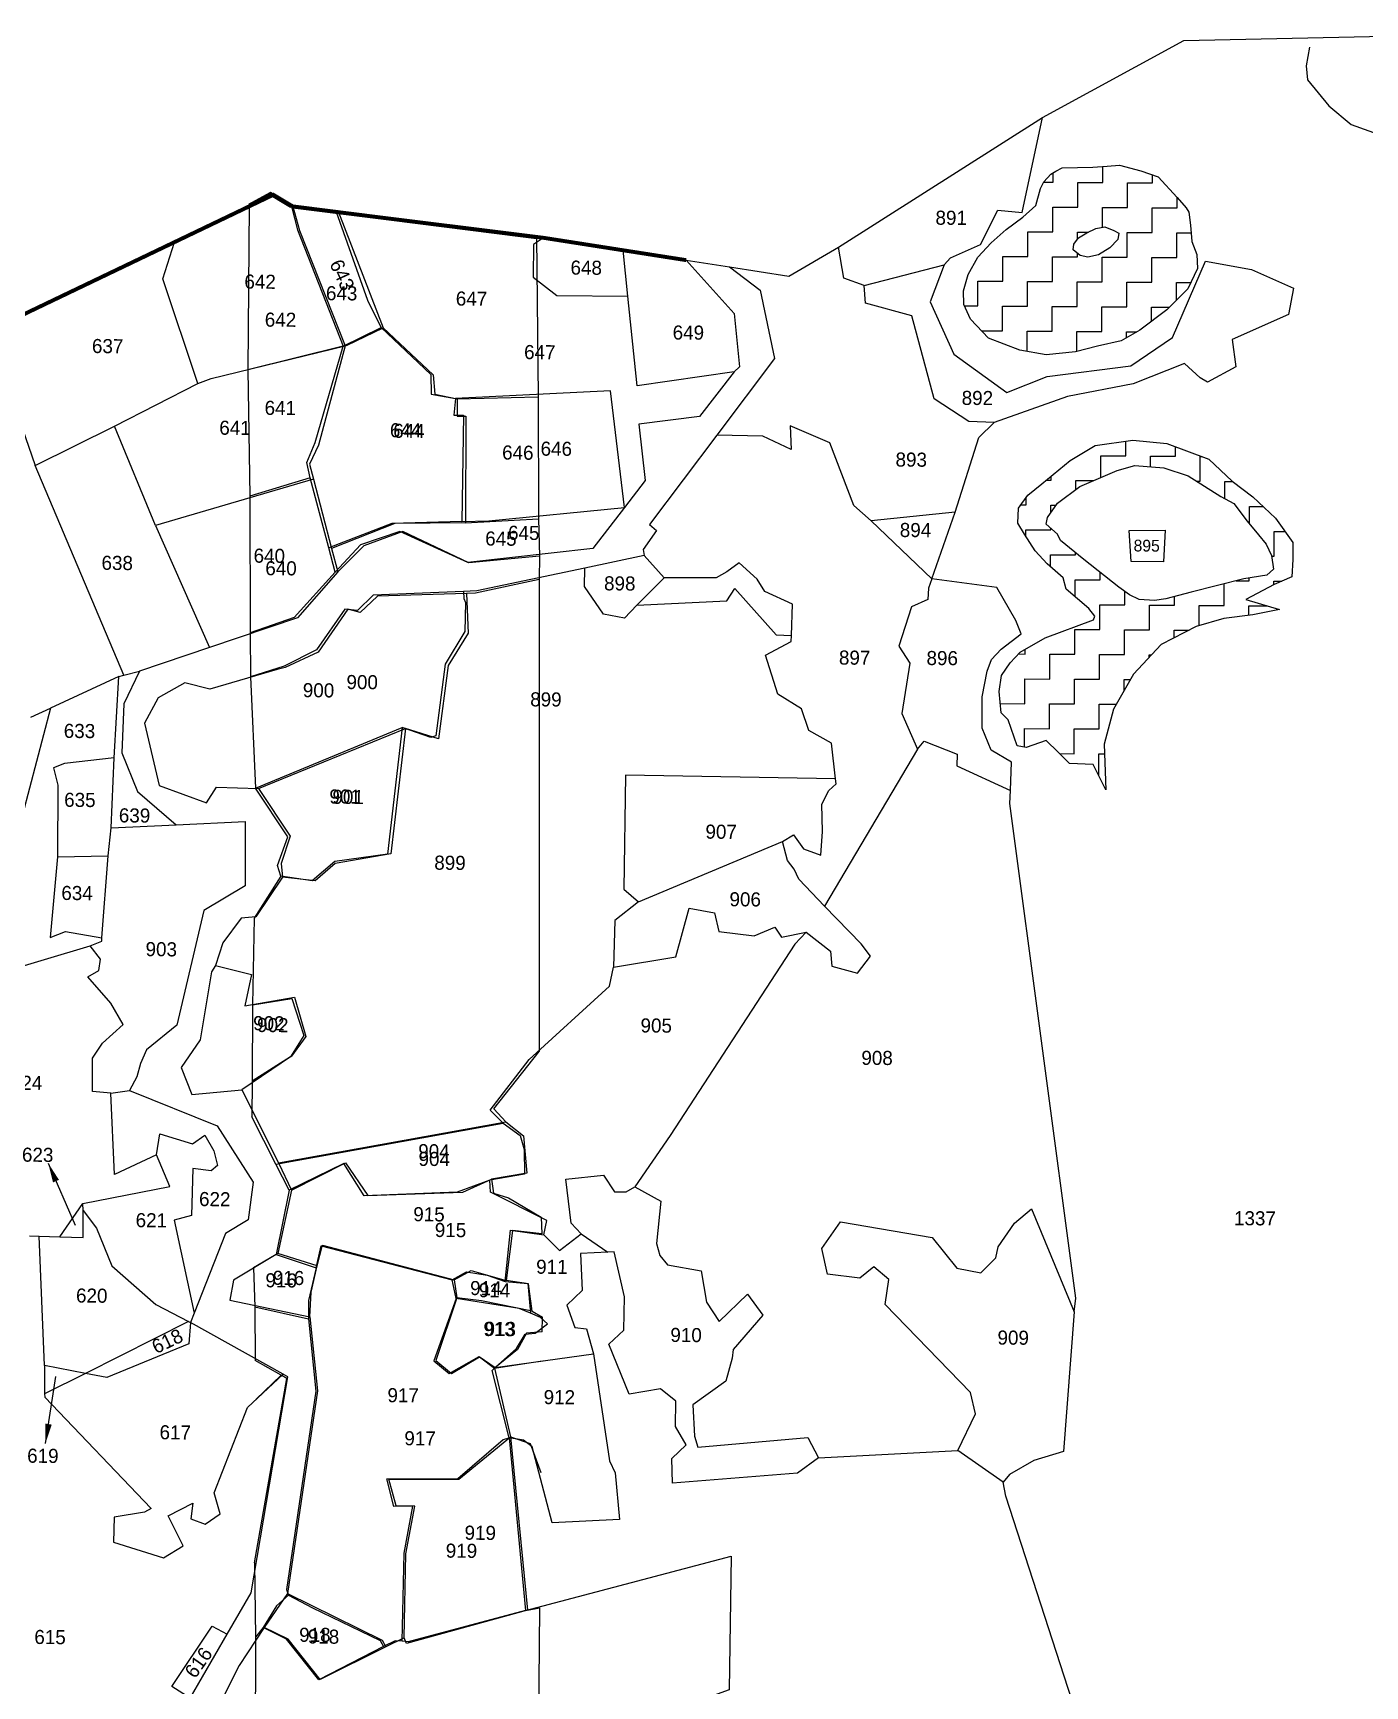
# Model space of a CAD drawing. Header units: metres. Extents: x 261324 to 273196, y 2168580 to 2176145.
# Drawn here: x 268958 to 269832, y 2174950 to 2176034 of the extents above; entities that cross this region are included whole.
import ezdxf

# ---------------------------------------------------------------- set-up
doc = ezdxf.new("R2010")
doc.units = ezdxf.units.M
for name, color, linetype in [('LINE_WATER', 4, 'Continuous'), ('OFF', 1, 'Continuous'), ('POLY_HATCH', 12, 'Continuous'), ('POLY_PARCEL', 6, 'Continuous'), ('POLY_WATER', 4, 'Continuous'), ('SYM_ARROW', 1, 'Continuous'), ('TEXT_PARCEL', 7, 'Continuous'), ('V_BOUND_LINE', 7, 'Continuous')]:
    doc.layers.add(name, color=color, linetype=linetype)
doc.styles.get("Standard").update_dxf_attribs({"font": 'simplex.shx'})
doc.styles.add('TEXT_MAP', font='KRDEV050.TTF', dxfattribs={"height": 1.8})
doc.dimstyles.get("Standard").update_dxf_attribs({"dimtxt": 0.18, "dimasz": 0.18, "dimexe": 0.18, "dimexo": 0.0625, "dimgap": 0.09, "dimtad": 0, "dimtih": 1, "dimtoh": 1, "dimdec": 4, "dimzin": 0, "dimdsep": 46, "dimtxsty": 'Standard', "dimcen": 0.09, "dimadec": 0, "dimazin": 0, "dimtfac": 1, "dimtdec": 4, "dimtofl": 0, "dimtmove": 0, "dimatfit": 3, "dimfxl": 1, "dimtolj": 1, "dimtzin": 0, "dimarcsym": 0})

# ---------------------------------------------------------------- blocks, each defined once
blk = doc.blocks.new('62')
at = {"layer": 'POLY_HATCH'}
h = blk.add_hatch(dxfattribs=at)
h.set_pattern_fill('ZIGZAG', color=256, scale=0.9999999999999999, angle=-0.7957495410019815, style=0)
h.set_pattern_definition([(359.204250458998, (275152.2432474227, 2172428.948187294), (3.218788203200321, 3.130599383974009), [3.174999999999998, -3.174999999999998]), (89.20425045899802, (275155.4179412163, 2172428.904092884), (-3.130599383974009, 3.218788203200321), [3.174999999999998, -3.174999999999998])])
h.paths.add_polyline_path([(275302.5163312746, 2173361.925631687), (275302.3146618432, 2173361.441375019), (275296.1425763496, 2173359.189229521), (275292.9008851883, 2173357.383438057), (275291.6150434917, 2173356.037538853), (275290.5200494354, 2173354.396752805), (275290.1992796664, 2173352.355570036), (275290.4537662313, 2173349.624517985), (275291.3186797902, 2173348.73580149), (275292.4421380985, 2173345.408212676), (275293.6088833681, 2173345.197183287), (275296.1548690745, 2173346.038524633), (275297.6938446078, 2173344.555978543), (275299.1353711732, 2173343.074785955), (275302.155098206, 2173342.935434337), (275303.7671816591, 2173339.698468435), (275303.5559820897, 2173345.546082349), (275304.7876578692, 2173350.009896972), (275307.3836902332, 2173354.454764017), (275310.9447984354, 2173358.204345006), (275315.4601607524, 2173360.4795013), (275318.9833928379, 2173361.502090964), (275322.6934144471, 2173361.937618926), (275326.1137827417, 2173362.571991609), (275321.843380762, 2173363.897651352), (275325.4762441898, 2173365.795421723), (275327.731219909, 2173366.738214601), (275327.8597853651, 2173368.976891025), (275327.8895451468, 2173371.119525326), (275325.6913836366, 2173374.267221872), (275322.8056329384, 2173377.034820452), (275320.2014231645, 2173379.019217231), (275317.2195722822, 2173381.885562611), (275311.886641552, 2173383.907861968), (275307.5066122084, 2173384.358343387), (275302.7218873633, 2173383.74292072), (275299.4788434738, 2173381.839736012), (275295.8311001721, 2173378.87064971), (275294.0566332967, 2173377.434125156), (275292.864186362, 2173375.794695101), (275292.7396790565, 2173373.848195971), (275293.5978290425, 2173372.472518132), (275294.932429722, 2173370.310931324), (275296.4686998328, 2173368.633601184), (275298.4908896662, 2173366.852109906), (275298.8604144735, 2173365.385806717), (275301.7502272667, 2173362.910385377)])
h.paths.add_polyline_path([(275306.9396476134, 2173364.591712131), (275305.5888182425, 2173365.584587271), (275301.1546190375, 2173369.152984165), (275298.1673572765, 2173371.629759007), (275297.7883594955, 2173372.414314419), (275296.3441314184, 2173373.700720465), (275296.5512156729, 2173374.574547615), (275297.8438209763, 2173376.4074106), (275300.6997546944, 2173378.51079364), (275305.5034215423, 2173380.489711916), (275307.7543351665, 2173381.140327555), (275311.4535389629, 2173380.796714387), (275314.5585483332, 2173379.779472402), (275318.7125553977, 2173377.091670608), (275320.3571040889, 2173376.192125494), (275322.0801676678, 2173373.927733597), (275323.5176321382, 2173372.15436377), (275324.4759404591, 2173370.972116424), (275325.1378318924, 2173369.501752455), (275325.4058456369, 2173367.74462553), (275324.5179358352, 2173366.977666631), (275321.587541503, 2173366.531312597), (275314.838850892, 2173364.871643081), (275311.6106869103, 2173364.039776742), (275310.1461680805, 2173363.86529632), (275308.1984388951, 2173363.989761029)], flags=16)
h.paths.add_polyline_path([(275306.1128053229, 2173397.087462021), (275308.5029864091, 2173398.418917237), (275311.9884536337, 2173400.992078088), (275314.6850054528, 2173403.683933714), (275315.9424574331, 2173406.252128625), (275315.8955352637, 2173408.048377764), (275315.2717778545, 2173409.7089899), (275315.0851351492, 2173411.794474961), (275314.8925080672, 2173413.44909898), (275314.5412099686, 2173414.028568869), (275313.409474303, 2173415.337117979), (275311.0032902813, 2173418.028024037), (275308.7857437009, 2173418.777061319), (275306.0652098002, 2173419.533087203), (275304.4823919634, 2173419.411422636), (275302.6840109691, 2173419.292754537), (275298.7304612193, 2173419.239929485), (275297.9340732151, 2173418.820046629), (275297.2823848496, 2173418.469979643), (275296.4061567278, 2173417.476615124), (275295.9630537367, 2173416.620883649), (275295.3582875067, 2173414.474565086), (275293.6846661407, 2173412.989510898), (275291.507060002, 2173411.439631074), (275289.6148792779, 2173409.742138014), (275287.8644138934, 2173407.899030191), (275286.6119528493, 2173405.689886907), (275286.008184038, 2173403.615380142), (275286.0561035922, 2173401.890940364), (275286.8924359489, 2173400.011903622), (275289.1578981392, 2173397.538426615), (275293.1608635204, 2173395.974525932), (275296.5300936321, 2173395.353138951), (275300.2725605333, 2173395.732100269), (275303.0848993601, 2173396.411278188)])
h.paths.add_polyline_path([(275301.9495913832, 2173407.811131157), (275300.946604919, 2173408.040534061), (275300.0943142698, 2173408.770611274), (275300.1761452463, 2173409.487714151), (275300.7619609617, 2173410.269640226), (275301.8487692275, 2173410.900958979), (275303.0064371353, 2173411.459470322), (275304.1591141407, 2173411.658932477), (275305.3028185257, 2173411.212103014), (275305.9445329753, 2173410.844071513), (275305.7898475872, 2173410.056157321), (275304.7689119715, 2173408.992979479), (275303.3188368538, 2173408.079408533)], flags=16)
at = {"layer": 'LINE_WATER'}
blk.add_lwpolyline([(275330.4782417361, 2173434.430192349), (275330.0141934608, 2173432.066449664), (275330.2048257392, 2173430.268204485), (275332.8894534479, 2173426.927017223), (275335.7307613482, 2173424.517365313), (275339.6638645062, 2173423.098083836)], dxfattribs=at)
at = {"layer": 'OFF'}
for points in [[(275194.7738748986, 2173415.192021031), (275194.4259643928, 2173394.190140139)], [(275250.5954909299, 2173407.802321125), (275256.1037079916, 2173406.898856071)], [(275194.4259643928, 2173394.190140139), (275194.5614669084, 2173378.020778446)], [(275194.5614669084, 2173378.020778446), (275194.496190535, 2173360.562084705)], [(275194.496190535, 2173360.562084705), (275194.4979027806, 2173354.930797706)], [(275194.4979027806, 2173354.930797706), (275195.0517980757, 2173340.718071173)], [(275194.7406196385, 2173324.068236111), (275194.463612086, 2173312.995218651)], [(275194.463612086, 2173312.995218651), (275194.3284526328, 2173303.264055884)], [(275194.3284526328, 2173303.264055884), (275194.2482180104, 2173298.668998883)], [(275194.3167010032, 2173279.397435175), (275194.4779912462, 2173274.413492352)], [(275194.4779912462, 2173274.413492352), (275194.4401781361, 2173267.516641666)], [(275266.4042915259, 2173254.544780158), (275284.2033548435, 2173255.360368994)], [(275194.195779909, 2173241.647594001), (275194.2366716308, 2173232.144356046)], [(275194.2366716308, 2173232.144356046), (275193.956977314, 2173204.150205875)]]:
    blk.add_lwpolyline(points, dxfattribs=at)
at = {"layer": 'POLY_HATCH'}
for points in [[(275302.6840109691, 2173419.292754537), (275304.4823919634, 2173419.411422636), (275306.0652098002, 2173419.533087203), (275308.7857437009, 2173418.777061319), (275311.0032902813, 2173418.028024037), (275313.409474303, 2173415.337117979), (275314.5412099686, 2173414.028568869), (275314.8925080672, 2173413.44909898), (275315.0851351492, 2173411.794474961), (275315.2717778545, 2173409.7089899), (275315.8955352637, 2173408.048377764), (275315.9424574331, 2173406.252128625), (275314.6850054528, 2173403.683933714), (275311.9884536337, 2173400.992078088), (275308.5029864091, 2173398.418917237), (275306.1128053229, 2173397.087462021), (275303.0848993601, 2173396.411278188), (275300.2725605333, 2173395.732100269), (275296.5300936321, 2173395.353138951), (275293.1608635204, 2173395.974525932), (275289.1578981392, 2173397.538426615), (275286.8924359489, 2173400.011903622), (275286.0561035922, 2173401.890940364), (275286.008184038, 2173403.615380142), (275286.6119528493, 2173405.689886907), (275287.8644138934, 2173407.899030191), (275289.6148792779, 2173409.742138014), (275291.507060002, 2173411.439631074), (275293.6846661406, 2173412.989510898), (275295.3582875067, 2173414.474565086), (275295.9630537367, 2173416.620883649), (275296.4061567278, 2173417.476615124), (275297.2823848496, 2173418.469979643), (275297.9340732151, 2173418.820046629), (275298.7304612193, 2173419.239929485)], [(275303.0064371353, 2173411.459470322), (275304.1591141407, 2173411.658932477), (275305.3028185257, 2173411.212103014), (275305.9445329753, 2173410.844071513), (275305.7898475872, 2173410.056157321), (275304.7689119715, 2173408.992979479), (275303.3188368538, 2173408.079408533), (275301.9495913832, 2173407.811131157), (275300.946604919, 2173408.040534061), (275300.0943142698, 2173408.770611274), (275300.1761452463, 2173409.487714151), (275300.7619609617, 2173410.269640226), (275301.8487692275, 2173410.900958979)]]:
    blk.add_lwpolyline(points, close=True, dxfattribs=at)
for points in [[(275295.8311001721, 2173378.87064971), (275299.4788434738, 2173381.839736012), (275302.7218873633, 2173383.74292072), (275307.5066122084, 2173384.358343387), (275311.886641552, 2173383.907861968), (275317.2195722822, 2173381.885562611), (275320.2014231645, 2173379.019217231), (275322.8056329384, 2173377.034820452), (275325.6913836366, 2173374.267221872), (275327.8895451468, 2173371.119525326), (275327.8597853651, 2173368.976891025), (275327.731219909, 2173366.738214601), (275325.4762441898, 2173365.795421723), (275321.843380762, 2173363.897651352), (275326.1137827417, 2173362.571991609), (275322.6934144471, 2173361.937618926), (275318.9833928379, 2173361.502090964), (275315.4601607524, 2173360.4795013), (275310.9447984354, 2173358.204345006), (275307.3836902332, 2173354.454764017), (275304.7876578692, 2173350.009896972), (275303.5559820897, 2173345.546082349), (275303.7671816591, 2173339.698468435), (275302.155098206, 2173342.935434337), (275299.1353711732, 2173343.074785955), (275297.6938446078, 2173344.555978543), (275296.1548690745, 2173346.038524633), (275293.6088833681, 2173345.197183287), (275292.4421380985, 2173345.408212676), (275291.3186797902, 2173348.73580149), (275290.4537662313, 2173349.624517985), (275290.1992796664, 2173352.355570036), (275290.5200494354, 2173354.396752805), (275291.6150434917, 2173356.037538853), (275292.9008851883, 2173357.383438057), (275296.1425763496, 2173359.189229521), (275302.3146618432, 2173361.441375019), (275302.5163312746, 2173361.925631687), (275301.7502272667, 2173362.910385377), (275298.8604144735, 2173365.385806717), (275298.4908896662, 2173366.852109906), (275296.4686998328, 2173368.633601184), (275294.932429722, 2173370.310931324), (275293.5978290425, 2173372.472518132), (275292.7396790565, 2173373.848195971), (275292.864186362, 2173375.794695101), (275294.0566332967, 2173377.434125156), (275295.8311001721, 2173378.87064971)], [(275297.7883594955, 2173372.414314419), (275296.3441314184, 2173373.700720465), (275296.5512156729, 2173374.574547615), (275297.8438209763, 2173376.4074106), (275300.6997546944, 2173378.51079364), (275305.5034215423, 2173380.489711916), (275307.7543351665, 2173381.140327555), (275311.4535389629, 2173380.796714387), (275314.5585483332, 2173379.779472402), (275318.7125553977, 2173377.091670608), (275320.3571040889, 2173376.192125494), (275322.0801676678, 2173373.927733597), (275323.5176321382, 2173372.15436377), (275324.4759404591, 2173370.972116424), (275325.1378318924, 2173369.501752455), (275325.4058456369, 2173367.74462553), (275324.5179358352, 2173366.977666631), (275321.587541503, 2173366.531312597), (275314.838850892, 2173364.871643081), (275311.6106869103, 2173364.039776742), (275310.1461680805, 2173363.86529632), (275308.1984388951, 2173363.989761029), (275306.9396476134, 2173364.591712131), (275305.5888182425, 2173365.584587271), (275301.1546190375, 2173369.152984165), (275298.1673572765, 2173371.629759007), (275297.7883594955, 2173372.414314419)]]:
    blk.add_lwpolyline(points, dxfattribs=at)
at = {"layer": 'POLY_PARCEL'}
for points in [[(275296.2556963734, 2173425.70526852), (275314.4295665638, 2173435.400453225), (275357.9914522424, 2173436.052325711), (275367.2269447272, 2173428.310719383), (275367.2085375817, 2173421.810913209), (275374.5028917052, 2173419.195764986), (275378.9210251766, 2173416.476916711), (275391.0656036959, 2173416.380059714), (275422.3251965249, 2173421.296765178)], [(275270.0834691045, 2173409.333818605), (275296.2556963734, 2173425.70526852)], [(275283.5475528564, 2173406.952603116), (275284.3873964861, 2173407.857253378), (275288.2469826394, 2173409.520980611), (275290.4655895313, 2173413.883349793), (275293.5782440128, 2173413.56055107), (275296.2556963734, 2173425.70526852)], [(275200.1620400984, 2173415.045357307), (275200.9199238245, 2173412.048229668), (275206.6556855019, 2173397.135444135)], [(275211.5235903436, 2173399.464113528), (275209.8650625799, 2173402.93792992), (275205.9355236957, 2173414.282847026)], [(275232.3722969132, 2173410.79131353), (275231.0690274023, 2173409.936706726), (275231.0113483939, 2173405.783953765), (275234.0152516675, 2173403.385888482), (275243.095001417, 2173403.274075645)], [(275243.095001417, 2173403.274075645), (275242.5311926311, 2173409.125038007)], [(275256.1037079916, 2173406.898856071), (275263.7078216834, 2173405.651619277), (275270.0834691045, 2173409.333818605)], [(275273.3376449342, 2173404.376517854), (275270.7133304291, 2173405.331542552), (275270.0834691045, 2173409.333818605)], [(275273.3376449342, 2173404.376517854), (275283.5475528564, 2173406.952603116)], [(275283.5475528564, 2173406.952603116), (275281.7640175686, 2173402.264686727), (275284.7077460699, 2173395.534179361), (275291.4724933881, 2173390.56778199), (275296.6162049813, 2173392.613054609), (275307.3439947332, 2173393.881853054), (275312.70911325, 2173397.481633867), (275317.0000993519, 2173407.186884238), (275322.8591523296, 2173406.067116104), (275328.2204410001, 2173403.636308287), (275327.5345644134, 2173400.291040228), (275320.3375852481, 2173397.15601971), (275320.7682462159, 2173393.635492723), (275317.1450675111, 2173391.728851858), (275316.1933408792, 2173392.261264366), (275314.1811181171, 2173394.126362208), (275307.6317517033, 2173391.58141956), (275299.2175033408, 2173390.000921546), (275289.7978309013, 2173386.774854174)], [(275289.7978309013, 2173386.774854174), (275286.5628151067, 2173386.919631069), (275282.1676767478, 2173389.856213344), (275279.3976106329, 2173400.458299177), (275273.4664103957, 2173402.138198951), (275273.3376449342, 2173404.376517854)], [(275256.6166125386, 2173393.466874484), (275244.2043069298, 2173391.762185509), (275243.095001417, 2173403.274075645)], [(275206.6556855019, 2173397.135444135), (275211.5235903436, 2173399.464113528)], [(275211.5235903436, 2173399.464113528), (275217.8338508844, 2173393.425700592), (275217.878822437, 2173390.90898197), (275220.9481953765, 2173390.347154309)], [(275206.6556855019, 2173397.135444135), (275194.4259643928, 2173394.190140139)], [(275202.306177304, 2173380.309490901), (275201.8938405791, 2173382.272179985), (275202.9682170013, 2173384.845808563), (275206.6556855019, 2173397.135444135)], [(275220.9481953765, 2173390.347154309), (275220.7584232441, 2173388.19313638), (275221.9570909101, 2173388.176487674), (275221.6489366, 2173374.621806999)], [(275242.4798255188, 2173376.252035549), (275240.7844344571, 2173391.170328032), (275220.9481953765, 2173390.347154309)], [(275273.9991020415, 2173374.313961305), (275271.7882112133, 2173376.261695213), (275268.7831463601, 2173384.330978196), (275263.7384581084, 2173386.537728945), (275263.8161736393, 2173383.501359441), (275260.2434641091, 2173385.228380464), (275254.3288997561, 2173385.381779019)], [(275284.7635219889, 2173375.342623329), (275287.85278614, 2173384.844905132), (275289.7978309013, 2173386.774854174)], [(275202.306177304, 2173380.309490901), (275194.5614669084, 2173378.020778446)], [(275204.6289606168, 2173371.357302582), (275202.306177304, 2173380.309490901)], [(275221.6489366, 2173374.621806999), (275212.694444163, 2173374.426674664), (275204.6289606168, 2173371.357302582)], [(275221.6489366, 2173374.621806999), (275225.1248626484, 2173374.642670642), (275242.4798255188, 2173376.252035549)], [(275284.7635219889, 2173375.342623329), (275273.9991020415, 2173374.313961305)], [(275281.7154752716, 2173366.841991239), (275284.7635219889, 2173375.342623329)], [(275273.9991020415, 2173374.313961305), (275281.7154752716, 2173366.841991239)], [(275205.4403801751, 2173368.230028225), (275204.6289606168, 2173371.357302582)], [(275243.9694237381, 2173363.724467069), (275242.3498166383, 2173362.10491455), (275239.6794475729, 2173362.621259524), (275237.2909597603, 2173366.168981876), (275237.3620391396, 2173368.538850657)], [(275247.4600591679, 2173367.214984865), (275244.9422774629, 2173370.08555598)], [(275263.6868204214, 2173359.71748255), (275263.8765711179, 2173363.732020525), (275260.3427062466, 2173365.378625324), (275259.3654455041, 2173366.949782224), (275257.0771387022, 2173369.078312737), (275255.5022321651, 2173367.902046458), (275254.1332035618, 2173367.162237625), (275247.4600591679, 2173367.214984865)], [(275247.4600591679, 2173367.214984865), (275243.9694237381, 2173363.724467069)], [(275281.7154752716, 2173366.841991239), (275281.2593246968, 2173365.650186175), (275281.1594511322, 2173364.213805007), (275279.0684481222, 2173363.28433462), (275277.400341602, 2173358.275313091), (275278.8082410436, 2173356.059166206), (275277.7200590998, 2173349.64425747), (275279.6948498917, 2173345.08386175)], [(275291.5391877847, 2173339.685947111), (275291.6990228404, 2173343.299641985), (275289.1229852477, 2173344.853066497), (275288.0036484955, 2173347.704214131), (275288.0194325049, 2173351.717765986), (275288.7041999046, 2173354.983175193), (275289.2441404775, 2173356.453382468), (275290.5016225522, 2173357.793808519), (275293.0862342866, 2173359.734842352), (275292.3903263659, 2173361.421906492), (275290.0112668287, 2173365.648442497), (275281.7154752716, 2173366.841991239)], [(275221.8051399724, 2173365.654834274), (275221.8412784599, 2173364.748118637), (275222.0338458793, 2173364.226250351), (275221.9425909601, 2173360.533251084), (275219.4071063273, 2173356.374972429), (275218.1211144294, 2173347.227057449), (275217.478497116, 2173346.996355329), (275213.8203298119, 2173348.325182259)], [(275243.9694237381, 2173363.724467069), (275255.4469157923, 2173364.199470799), (275256.507944298, 2173365.78225555), (275261.7402346886, 2173359.818723652), (275263.6868204214, 2173359.71748255)], [(275269.2045656509, 2173341.34973933), (275268.704685715, 2173345.932475973), (275265.849787086, 2173347.549679985), (275264.9291223444, 2173350.318191499), (275261.9185638136, 2173352.237093917), (275260.3491548986, 2173357.211208149), (275263.6501950034, 2173358.942601959), (275263.6868204214, 2173359.71748255)], [(275195.0517980757, 2173340.718071173), (275213.8203298119, 2173348.325182259)], [(275213.8203298119, 2173348.325182259), (275211.8373874773, 2173332.157851809), (275205.1112559779, 2173331.272792355), (275202.1995141836, 2173328.797138099), (275198.1717632657, 2173329.412212911)], [(275279.6948498917, 2173345.08386175), (275267.6560261162, 2173325.099389169)], [(275279.6948498917, 2173345.08386175), (275280.547782022, 2173346.070466475), (275284.7608944362, 2173344.414429812), (275284.6998615859, 2173342.897632475), (275291.5391877847, 2173339.685947111)], [(275198.1717632657, 2173329.412212911), (275197.7916159762, 2173330.815325343), (275199.1206644867, 2173334.431226166), (275195.0517980757, 2173340.718071173)], [(275269.2045656509, 2173341.34973933), (275242.3307327817, 2173342.007495938), (275242.0131587713, 2173327.441144547), (275243.8921386143, 2173325.802471046)], [(275262.3762684769, 2173333.399955443), (275263.7863601468, 2173334.219068196), (275265.0405368617, 2173332.444375811), (275267.2669606243, 2173331.614692598), (275267.4689301396, 2173334.64717746), (275267.4372691351, 2173338.122224252), (275268.3406966196, 2173339.86695137), (275269.2718766224, 2173340.73265424), (275269.2045656509, 2173341.34973933)], [(275299.1948881841, 2173273.004441835), (275299.4190681597, 2173274.758603254), (275291.4659914348, 2173338.031058116), (275291.5391877847, 2173339.685947111)], [(275243.8921386143, 2173325.802471046), (275262.3762684769, 2173333.399955443)], [(275267.6560261162, 2173325.099389169), (275264.4273621111, 2173328.57890432), (275263.8457737035, 2173329.864999592), (275262.9817271978, 2173330.955326281), (275262.3762684769, 2173333.399955443)], [(275198.1717632657, 2173329.412212911), (275194.7406196385, 2173324.068236111)], [(275243.8921386143, 2173325.802471046), (275240.8524520348, 2173323.462887621), (275240.6540422562, 2173317.476080675)], [(275240.6540422562, 2173317.476080675), (275248.6244253906, 2173318.747585389), (275250.3816991944, 2173324.943108349), (275253.6002702563, 2173324.322485489), (275254.1436537497, 2173321.953666593), (275258.6306066807, 2173321.373019864), (275261.2961971028, 2173322.43024393), (275262.142858936, 2173321.151460063), (275265.3214073363, 2173321.798414945)], [(275265.3214073363, 2173321.798414945), (275268.3991513624, 2173319.336807201), (275268.5452115014, 2173317.405447962), (275271.8174011173, 2173316.496119644), (275273.5186917309, 2173318.660984566), (275272.3303244705, 2173320.232472791), (275267.6560261162, 2173325.099389169)], [(275265.3214073363, 2173321.798414945), (275263.8589797654, 2173320.234950394), (275247.7311468737, 2173295.924785451), (275243.1450237122, 2173289.365408813)], [(275226.390672237, 2173297.646642301), (275224.7429616079, 2173299.339694308), (275229.7880242715, 2173305.748713776), (275240.1174432439, 2173315.050324249), (275240.6540422562, 2173317.476080675)], [(275194.463612086, 2173312.995218651), (275199.4883116083, 2173313.789308634), (275200.9784002039, 2173309.046071408), (275199.269108052, 2173306.305398598), (275194.3284526328, 2173303.264055884)], [(275197.2783149445, 2173292.608737406), (275194.2482180104, 2173298.668998883)], [(275197.2783149445, 2173292.608737406), (275226.390672237, 2173297.646642301)], [(275226.390672237, 2173297.646642301), (275228.5585347511, 2173296.061549531), (275229.0522985042, 2173294.269341283), (275229.0659290556, 2173291.101593673), (275224.608901385, 2173290.37990286)], [(275198.9488103542, 2173289.267709314), (275197.2783149445, 2173292.608737406)], [(275224.608901385, 2173290.37990286), (275220.4384614354, 2173288.854048384), (275208.5621016169, 2173288.500677311), (275205.9684895726, 2173292.625727169), (275198.9488103542, 2173289.267709314)], [(275231.483820127, 2173283.315790907), (275231.8551166342, 2173285.153574721), (275224.7025426006, 2173288.82361966), (275224.608901385, 2173290.37990286)], [(275236.268456976, 2173283.422109936), (275234.9757929281, 2173284.814947614), (275234.3619612241, 2173290.409891526), (275239.152192495, 2173290.919279825), (275240.5630355777, 2173288.768782533), (275242.0610831975, 2173288.747975636), (275243.1450237122, 2173289.365408813)], [(275198.9488103542, 2173289.267709314), (275197.2215622113, 2173281.084848073)], [(275243.1450237122, 2173289.365408813), (275246.462034546, 2173287.533987519), (275245.86830082, 2173282.128592824), (275246.3076462428, 2173280.56750802), (275247.2707464207, 2173279.373496582), (275251.5816442323, 2173278.564925095), (275252.2178691988, 2173274.582243424), (275253.7967658287, 2173272.083860565), (275257.4754374876, 2173275.545875939), (275259.3976390297, 2173272.869947874), (275255.5909325405, 2173268.48824038), (275255.4605023597, 2173267.395804604), (275254.6130714645, 2173264.470386619), (275250.3642204033, 2173261.448231759), (275250.539506427, 2173257.471952226), (275250.9804513685, 2173256.026029011), (275265.0574678307, 2173257.155123482), (275266.4042915259, 2173254.544780158)], [(275284.2033548435, 2173255.360368994), (275286.5063141991, 2173260.041068486), (275285.8650611598, 2173262.785731201), (275275.0322793294, 2173274.098868327), (275275.5561180454, 2173277.28663603), (275273.6204754139, 2173278.911042573), (275271.8424639275, 2173277.497967199), (275267.6937342949, 2173278.034848067), (275267.0200145319, 2173281.31912333), (275269.4248147848, 2173284.700422972), (275281.1451431602, 2173282.620611667), (275284.247836957, 2173278.703526767), (275287.3163779977, 2173278.081804357), (275289.2608681486, 2173279.971822755), (275289.5599683681, 2173281.365500886), (275291.6798108823, 2173284.371347753), (275293.8629229789, 2173286.178175152), (275299.1948881841, 2173273.004441835)], [(275226.5031766713, 2173277.395403604), (275227.2281403544, 2173283.950816088), (275231.483820127, 2173283.315790907)], [(275202.3263070229, 2173279.343780135), (275203.0091433204, 2173282.127306428), (275219.706734448, 2173277.662578645)], [(275231.483820127, 2173283.315790907), (275233.4732361494, 2173281.330032106), (275236.268456976, 2173283.422109936)], [(275236.268456976, 2173283.422109936), (275239.6358597114, 2173281.072249519)], [(275197.2215622113, 2173281.084848073), (275194.3167010032, 2173279.397435175)], [(275197.2215622113, 2173281.084848073), (275202.3263070229, 2173279.343780135)], [(275202.3263070229, 2173279.343780135), (275201.3460466518, 2173275.153182772), (275201.3136563887, 2173272.821159994)], [(275239.6358597114, 2173281.072249519), (275236.1698004824, 2173280.909887081), (275236.3346896511, 2173276.185058442), (275234.349311012, 2173274.312100047), (275235.3472353733, 2173271.476232658), (275236.8428837319, 2173271.282684597), (275237.7203749468, 2173268.074144407)], [(275266.4042915259, 2173254.544780158), (275263.6690873284, 2173252.624643226), (275247.6899019289, 2173251.464377947), (275247.6186539758, 2173254.632923387), (275249.4864025625, 2173256.334741098), (275248.1363758852, 2173258.7147613), (275248.1811624442, 2173261.939288218), (275246.2437694016, 2173263.521179918), (275242.2585778512, 2173262.885428779), (275239.6969562158, 2173269.313712846), (275241.6231179683, 2173271.072309921), (275241.7399175977, 2173275.332493306), (275240.4370806852, 2173281.109781535), (275239.6358597114, 2173281.072249519)], [(275219.706734448, 2173277.662578645), (275221.5648858882, 2173278.673424387), (275224.2096825665, 2173278.233547801), (275226.5031766713, 2173277.395403604)], [(275220.1921007192, 2173275.265771447), (275219.706734448, 2173277.662578645)], [(275226.5031766713, 2173277.395403604), (275229.3808420822, 2173277.125067114), (275229.7040249374, 2173273.311660049)], [(275220.1921007192, 2173275.265771447), (275217.3157042566, 2173267.329238731), (275219.2522975229, 2173265.689765017), (275223.0854307472, 2173267.825020047), (275225.1458306206, 2173266.410583352)], [(275229.7040249374, 2173273.311660049), (275228.2417254221, 2173273.944536282), (275220.1921007192, 2173275.265771447)], [(275225.1458306206, 2173266.410583352), (275227.8824599475, 2173268.82384327), (275229.0027822707, 2173270.651226045), (275230.2719638824, 2173270.748781752), (275231.8444238339, 2173271.936372487), (275230.9913599473, 2173272.754507618), (275229.7040249374, 2173273.311660049)], [(275299.1948881841, 2173273.004441835), (275297.7289531849, 2173255.160941413), (275293.9094158869, 2173254.004561105), (275290.7732894094, 2173252.262769646), (275289.9814131099, 2173251.286312433)], [(275225.1458306206, 2173266.410583352), (275237.7203749468, 2173268.074144407)], [(275237.7203749468, 2173268.074144407), (275239.6626704885, 2173254.397875353), (275240.3901027506, 2173252.832789212), (275240.8835012406, 2173246.865167626), (275232.2921271881, 2173246.523760944), (275229.7760879434, 2173256.234153997), (275228.6933583061, 2173257.113072155), (275226.8536013485, 2173257.426585901)], [(275197.7641674786, 2173265.631400513), (275194.4866334977, 2173262.563087947)], [(275226.8536013485, 2173257.426585901), (275224.7319378012, 2173266.045597513), (275225.1458306206, 2173266.410583352)], [(275213.0043554801, 2173231.504089705), (275213.34391663, 2173242.763847067), (275214.4646041825, 2173248.766640743), (275212.0438789345, 2173248.742672341), (275211.1707863877, 2173252.26790629), (275220.2759181947, 2173252.2566258), (275226.1072262081, 2173257.186131934), (275226.8536013485, 2173257.426585901)], [(275226.8536013485, 2173257.426585901), (275228.7943705998, 2173235.341912976)], [(275289.9814131099, 2173251.286312433), (275284.2033548435, 2173255.360368994)], [(275310.6886387037, 2173185.565587471), (275309.7624562189, 2173187.929449153), (275290.316056539, 2173249.484453413), (275289.9814131099, 2173251.286312433)], [(275228.7943705998, 2173235.341912976), (275255.1090117619, 2173242.089024128), (275254.7562483051, 2173224.98911535), (275243.6949597653, 2173221.082514769), (275193.956977314, 2173204.150205875)], [(275198.5179129891, 2173237.498536122), (275201.5492362785, 2173235.843859767), (275210.1926640252, 2173231.634779508), (275210.6075899265, 2173230.832311031)], [(275228.7943705998, 2173235.341912976), (275213.7629374811, 2173231.441210391), (275213.0043554801, 2173231.504089705)], [(275210.6075899265, 2173230.832311031), (275202.2859350827, 2173226.647712362), (275198.2094669191, 2173231.887605482), (275195.2337616245, 2173233.397531413)], [(275213.0043554801, 2173231.504089705), (275212.0936372764, 2173231.579579679), (275210.6075899265, 2173230.832311031)]]:
    blk.add_lwpolyline(points, dxfattribs=at)
blk.add_lwpolyline([(275307.1785627904, 2173368.878435348), (275306.9776087903, 2173372.848175719), (275311.5548529919, 2173372.816592923), (275311.338848253, 2173368.788659602)], close=True, dxfattribs=at)
at = {"layer": 'POLY_WATER'}
for points in [[(275250.5954909299, 2173407.802321125), (275256.6806433365, 2173400.954365701), (275257.3050070901, 2173394.116289787), (275256.6166125386, 2173393.466874484)], [(275256.1037079916, 2173406.898856071), (275260.0385567304, 2173403.90307823), (275261.7950092633, 2173395.132254697), (275254.3288997561, 2173385.381779019)], [(275256.6166125386, 2173393.466874484), (275252.142183825, 2173387.817881443), (275244.3761027906, 2173386.867389507), (275245.1555758477, 2173379.687689361), (275242.4798255188, 2173376.252035549)], [(275254.3288997561, 2173385.381779019), (275245.6364731041, 2173374.029776404), (275246.5451915716, 2173373.278301554), (275244.8332266641, 2173370.865859882), (275244.9422774629, 2173370.08555598)], [(275242.4798255188, 2173376.252035549), (275238.4012078688, 2173371.015105136), (275222.3928992959, 2173369.360364716), (275213.7366489325, 2173373.374550383), (275208.6783951131, 2173371.727471856), (275205.4403801751, 2173368.230028225)], [(275205.4403801751, 2173368.230028225), (275200.117708519, 2173362.480905863), (275194.496190535, 2173360.562084705)], [(275237.3620391396, 2173368.538850657), (275223.5011399969, 2173365.710611547), (275221.8051399724, 2173365.654834274)], [(275244.9422774629, 2173370.08555598), (275237.3620391396, 2173368.538850657)], [(275221.8051399724, 2173365.654834274), (275210.2672374919, 2173365.275381012), (275208.2417264504, 2173363.306613683), (275206.6057647942, 2173363.48908707), (275202.9776168984, 2173358.347535834), (275198.8325223404, 2173356.268425126), (275194.4979027806, 2173354.930797706)], [(275194.4779912462, 2173274.413492352), (275201.3136563887, 2173272.821159994)], [(275201.3136563887, 2173272.821159994), (275202.1643902641, 2173263.537039036), (275198.2402190602, 2173238.251086621), (275198.5179129891, 2173237.498536122)], [(275197.7641674786, 2173265.631400513), (275194.4401781361, 2173267.516641666)], [(275194.195779909, 2173241.647594001), (275198.4998166431, 2173265.214168104), (275197.7641674786, 2173265.631400513)], [(275198.5179129891, 2173237.498536122), (275196.9430498318, 2173236.138204277), (275195.2337616245, 2173233.397531413)], [(275195.2337616245, 2173233.397531413), (275194.2366716308, 2173232.144356046)]]:
    blk.add_lwpolyline(points, dxfattribs=at)
at = {"layer": 'V_BOUND_LINE', "const_width": 0.4999999999999999}
for points in [[(275194.7738748986, 2173415.192021031), (275197.5253319778, 2173416.662107228), (275200.1620400984, 2173415.045357307)], [(275200.1620400984, 2173415.045357307), (275205.9355236957, 2173414.282847026)], [(275205.9355236957, 2173414.282847026), (275232.3722969132, 2173410.79131353)], [(275232.3722969132, 2173410.79131353), (275242.5311926311, 2173409.125038007)], [(275242.5311926311, 2173409.125038007), (275250.5954909299, 2173407.802321125)]]:
    blk.add_lwpolyline(points, dxfattribs=at)
at = {"layer": 'TEXT_PARCEL', "style": 'TEXT_MAP'}
for s, height, p in [('891', 1.8, (275282.4926555043, 2173412.100241515)), ('648', 1.8, (275235.783586912, 2173406.06226946)), ('643', 1.8, (275204.4923566047, 2173403.018279724)), ('642', 1.8, (275196.6485570664, 2173399.695783021)), ('649', 1.8, (275248.7813926097, 2173397.671824085)), ('647', 1.8, (275229.7717392687, 2173395.308039331)), ('641', 1.8, (275196.5391793645, 2173388.419175547)), ('892', 1.8, (275285.6700421775, 2173389.039214359)), ('644', 1.8, (275212.5382737891, 2173385.437332215)), ('646', 1.8, (275231.7882851554, 2173382.940950497)), ('893', 1.8, (275277.1576677938, 2173381.220375492)), ('645', 1.8, (275227.5465340184, 2173372.218036008)), ('894', 1.8, (275277.6371672673, 2173372.210510922)), ('895', 1.5, (275307.514152256, 2173370.145947888)), ('640', 1.8, (275196.4813298323, 2173367.918555751)), ('898', 1.8, (275239.7751442725, 2173365.667408474)), ('897', 1.8, (275269.7375892744, 2173355.955278899)), ('896', 1.8, (275280.932802462, 2173355.817030568)), ('900', 1.8, (275206.7523905486, 2173353.289238531)), ('899', 1.8, (275230.227982145, 2173350.905833953)), ('901', 1.8, (275204.4624871666, 2173338.672286123)), ('907', 1.8, (275252.508225376, 2173333.825308218)), ('906', 1.8, (275255.519944508, 2173325.16152439)), ('902', 1.8, (275194.9998527455, 2173309.527973594)), ('905', 1.8, (275244.0276675737, 2173309.111381627)), ('908', 1.8, (275272.2299196646, 2173304.768395676)), ('904', 1.8, (275215.518694017, 2173292.261290106)), ('1337', 1.8, (275319.7194013355, 2173283.918879981)), ('915', 1.8, (275217.5348651542, 2173283.156484535)), ('911', 1.8, (275230.4583849965, 2173278.363163037)), ('916', 1.8, (275195.8307783655, 2173276.881674438)), ('914', 1.8, (275221.9945804241, 2173275.697473322)), ('913', 1.8, (275223.6556507212, 2173270.453259206)), ('910', 1.8, (275247.553813333, 2173269.519861054)), ('909', 1.8, (275289.3755662268, 2173268.877396568)), ('917', 1.8, (275211.3260222322, 2173262.081993476)), ('912', 1.8, (275231.2928547901, 2173261.691403074)), ('919', 1.8, (275218.6360545006, 2173242.149382619)), ('918', 1.8, (275199.8167963831, 2173231.535792622))]:
    blk.add_text(s, height=height, rotation=359.204250458998, dxfattribs=at).set_placement(p)
blk = doc.blocks.new('FV D')
blk.add_blockref('62', (0, 0))
blk = doc.blocks.new('TEXTARROW')
blk.add_leader([(0, 0), (8.637069701349446, 0)], dimstyle='Standard', override={"dimtxt": 2.5, "dimasz": 2.5, "dimexe": 1.25, "dimexo": 0.625, "dimgap": 0.625, "dimtad": 1, "dimtih": 0, "dimtoh": 0, "dimzin": 8, "dimcen": 2.5, "dimtofl": 1})
blk = doc.blocks.new('HF')
at = {"layer": 'OFF'}
for points in [[(274061.7387330556, 2173252.643136977), (274062.1530099688, 2173232.242482041)], [(274062.1530099688, 2173232.242482041), (274062.3624767239, 2173216.666408022)], [(274062.3624767239, 2173216.666408022), (274062.5185478325, 2173211.882671552)], [(274062.5185478325, 2173211.882671552), (274062.5254609598, 2173208.889737335)], [(274062.5254609598, 2173208.889737335), (274063.1116881444, 2173148.574101551)], [(274063.5664424025, 2173127.397760741), (274063.6704864702, 2173125.265878091)], [(274063.8582072915, 2173112.769235969), (274063.8582072915, 2173114.641130876)], [(274057.7864671465, 2173108.03749748), (274063.8582072915, 2173109.04727969)], [(274059.913201895, 2173099.28100795), (274062.4333006457, 2173098.476238318), (274063.8582072915, 2173094.785756737)], [(274063.8582072915, 2173077.463188075), (274063.8582072915, 2173058.310106631)]]:
    blk.add_lwpolyline(points, dxfattribs=at)
at = {"layer": 'POLY_PARCEL'}
for points in [[(274030.5545038265, 2173256.279705529), (274031.4492553413, 2173253.212830197), (274037.4133012189, 2173238.539408713)], [(274036.4026126956, 2173255.597724626), (274042.2802191807, 2173240.874004287)], [(274018.6454120567, 2173233.545587013), (274014.0451656051, 2173246.873843376), (274015.486020928, 2173251.562563635)], [(273991.9222829008, 2173239.678007521), (273997.9734202727, 2173222.836416506)], [(274037.4133012189, 2173238.539408713), (274037.686939653, 2173238.609160966), (274042.2802191807, 2173240.874004287)], [(274042.2802191807, 2173240.874004287), (274048.7310715465, 2173234.946333841), (274048.9391630199, 2173232.450471804), (274051.8004299589, 2173231.878502656)], [(274018.6454120567, 2173233.545587013), (274020.3341107412, 2173234.18580968), (274037.4133012189, 2173238.539408713)], [(274037.4133012189, 2173238.539408713), (274034.1278801913, 2173225.799687359), (274033.0214925673, 2173223.355204138), (274033.5359999414, 2173221.457640036)], [(274008.0473778829, 2173227.958192963), (274018.6454120567, 2173233.545587013)], [(274051.8004299589, 2173231.878502656), (274062.1530099688, 2173232.242482041)], [(274051.8004299589, 2173231.878502656), (274051.8524536617, 2173229.694624185), (274052.9449380697, 2173229.694624185), (274053.0503574191, 2173216.042440893)], [(273997.9734202727, 2173222.836416506), (274008.0473778829, 2173227.958192963)], [(274013.397650143, 2173215.323329306), (274008.0473778829, 2173227.958192963)], [(274009.5520688728, 2173196.156134564), (273997.9734202727, 2173222.836416506)], [(274033.5359999414, 2173221.457640036), (274013.397650143, 2173215.323329306)], [(274033.5359999414, 2173221.457640036), (274035.9347861643, 2173212.610632483)], [(274053.0503574191, 2173216.042440893), (274062.3624767239, 2173216.666408022)], [(274013.397650143, 2173215.323329306), (274020.4677964108, 2173199.798293133)], [(274053.0503574191, 2173216.042440893), (274043.9983532905, 2173215.886451271), (274035.9347861643, 2173212.610632483)], [(274035.9347861643, 2173212.610632483), (274036.7671553959, 2173209.6467951)], [(274053.2522576848, 2173207.021828445), (274053.525477196, 2173201.974118214), (274050.9763491362, 2173197.814348874), (274049.8318443635, 2173188.402869876), (274045.6179811783, 2173189.702797796)], [(274008.9256348703, 2173195.987375428), (274000.235534912, 2173191.841453395)], [(274008.4015583067, 2173185.569219879), (274008.9256348703, 2173195.987375428)], [(274008.9256348703, 2173195.987375428), (274009.5520688728, 2173196.156134564)], [(274009.5520688728, 2173196.156134564), (274011.5426080864, 2173196.692378888)], [(274000.235534912, 2173191.841453395), (273990.7059381723, 2173154.248224243)], [(273997.7193578226, 2173190.655466744), (274000.235534912, 2173191.841453395)], [(274026.8974855198, 2173181.841482508), (274045.6179811783, 2173189.702797796)], [(274045.6179811783, 2173189.702797796), (274043.8891886352, 2173173.657426337), (274036.8140585111, 2173172.357498418), (274034.2649337893, 2173170.121621965), (274030.1030909689, 2173170.537599332)], [(274008.4015583067, 2173185.569219879), (274002.060979362, 2173184.804273034), (274000.6634343239, 2173184.22225287), (274001.2457416169, 2173182.010577227), (274001.3039723461, 2173172.872864574)], [(274008.1104046602, 2173176.606109861), (274008.4015583067, 2173185.569219879)], [(274007.7610165169, 2173173.055786381), (274008.1104046602, 2173176.606109861)], [(274008.1104046602, 2173176.606109861), (274016.443588978, 2173177.073458583)], [(274001.3039723461, 2173172.872864574), (274000.4765466864, 2173162.546122383), (274002.3981720555, 2173163.302747619), (274007.0895147786, 2173162.540783167)], [(274001.3039723461, 2173172.872864574), (274007.7610165169, 2173173.055786381)], [(274007.0895147786, 2173162.540783167), (274007.7610165169, 2173173.055786381)], [(273990.7059381723, 2173154.248224243), (273991.8705565257, 2173154.422829316), (273992.3364061275, 2173156.285294812), (273993.9086433534, 2173157.914950293), (274005.6064719981, 2173161.531790572)], [(274008.4015620742, 2173142.732542729), (274006.0723215999, 2173142.907150241), (274006.0140908707, 2173147.155896454), (274007.2951706826, 2173149.076562015), (274009.9155648033, 2173151.521045236), (274008.2850968481, 2173154.198338472), (274005.3153183517, 2173157.57405444), (274006.7128633897, 2173158.388882181), (274006.9457863069, 2173159.843932588), (274005.6064719981, 2173161.531790572)], [(274005.6064719981, 2173161.531790572), (274007.0622477654, 2173162.113810735), (274007.0895147786, 2173162.540783167)], [(274021.6233408959, 2173159.150227305), (274026.2533870278, 2173158.05828915), (274025.4210211341, 2173154.054509432), (274031.7678260942, 2173155.198445568), (274033.276493449, 2173150.206721495), (274031.4556905532, 2173147.658863639), (274025.1521568962, 2173143.321730849)], [(274058.9363929325, 2173139.565087358), (274057.375701875, 2173141.176996682), (274063.1116881444, 2173148.574101551)], [(274008.4015620742, 2173142.732542729), (274010.8097960591, 2173143.087134005)], [(274014.3187513238, 2173134.869704099), (274008.9838731346, 2173132.314384742), (274008.4015620742, 2173142.732542729)], [(274029.9409243761, 2173134.008866704), (274058.9363929325, 2173139.565087358)], [(274058.9363929325, 2173139.565087358), (274061.2254058162, 2173137.797184092), (274061.6936124658, 2173133.013449783), (274057.1676104016, 2173132.181495051)], [(274014.3187513238, 2173134.869704099), (274014.7426345635, 2173137.593320882), (274018.9209267437, 2173136.322299229), (274020.4953528965, 2173137.472271085), (274021.6458995771, 2173135.474953086), (274022.1303381036, 2173133.598684885), (274021.3431231434, 2173132.932909781), (274018.9814820305, 2173133.175009375), (274018.8603714569, 2173127.18305538), (274016.6803924367, 2173126.577806393), (274019.3256200642, 2173114.699116099)], [(274004.993293678, 2173128.575124392), (274016.0748433368, 2173130.875068102), (274014.3187513238, 2173134.869704099)], [(274031.6469256101, 2173130.546351108), (274038.5139019084, 2173134.101892357), (274041.3716495452, 2173129.962287725), (274053.5067285767, 2173130.500437181), (274057.1676104016, 2173132.181495051)], [(274057.1676104016, 2173132.181495051), (274057.4277255778, 2173130.413593946), (274059.3525758794, 2173129.841624797), (274063.5664424025, 2173127.397760741)], [(274002.0914601014, 2173124.295946976), (274004.993293678, 2173128.575124392)], [(274002.0914601014, 2173124.295946976), (274005.0538489647, 2173124.217339003), (274005.0059419689, 2173127.664905973)], [(274005.0059419689, 2173127.664905973), (274004.993293678, 2173128.575124392)], [(274005.0059419689, 2173127.664905973), (274006.749385691, 2173125.427836976), (274008.747698851, 2173120.646376077), (274014.4398618973, 2173115.743867819), (274018.614398485, 2173113.631217302)], [(274063.6704864702, 2173125.265878091), (274059.9248299348, 2173125.681855456), (274059.1910870955, 2173119.268875563)], [(273998.2111430054, 2173124.39891248), (273999.4353369877, 2173124.366428085)], [(274000.2775012742, 2173107.813610253), (273999.4353369877, 2173124.366428085)], [(273999.4353369877, 2173124.366428085), (274002.0914601014, 2173124.295946976)], [(274035.0110613223, 2173120.918314482), (274035.6737259668, 2173123.567660959), (274052.5167044558, 2173119.308308534)], [(274035.0110613223, 2173120.918314482), (274029.9503302118, 2173122.41716245)], [(274034.1335314655, 2173114.393253249), (274034.2655603007, 2173117.523838928), (274035.0110613223, 2173120.918314482)], [(274052.5167044558, 2173119.308308534), (274054.7117874483, 2173120.508795218), (274059.1910870955, 2173119.268875563)], [(274052.5167044558, 2173119.308308534), (274052.8894549666, 2173116.990131891)], [(274062.5205606841, 2173115.389285778), (274062.0523540344, 2173118.852898197), (274059.1910870955, 2173119.268875563)], [(274052.8894549666, 2173116.990131891), (274050.2802051586, 2173108.959300612), (274052.3096229318, 2173107.30345876), (274055.8714552854, 2173109.497447629), (274057.7864671465, 2173108.03749748)], [(274062.5205606841, 2173115.389285778), (274056.0371205047, 2173116.617566133), (274052.8894549666, 2173116.990131891)], [(274062.5205606841, 2173115.389285778), (274063.8582072915, 2173114.641130876)], [(274018.614398485, 2173113.631217302), (274005.5062648858, 2173106.863399256)], [(274018.8678688141, 2173113.502940974), (274018.6862029539, 2173110.77932663), (274008.2707539142, 2173106.361015123), (274005.5062648858, 2173106.863399256)], [(274063.8582072915, 2173112.769235969), (274061.8442625611, 2173112.561246206), (274060.6997544502, 2173110.481361535), (274057.7864671465, 2173108.03749748)], [(274000.2775012742, 2173107.813610253), (274000.3315872173, 2173104.191678173)], [(274005.5062648858, 2173106.863399256), (274000.2775012742, 2173107.813610253)], [(274000.3315872173, 2173104.191678173), (274000.338056561, 2173103.758450577), (274014.088122824, 2173089.689600206), (274013.2403525771, 2173089.205401017), (274009.3648368306, 2173088.539628351), (274009.3042815438, 2173085.331814818), (274015.7231042635, 2173083.395020498), (274018.2058559499, 2173084.968665426), (274016.2681018442, 2173088.781727946), (274019.4169579173, 2173090.415896552), (274019.1747367703, 2173088.418578554), (274020.9913840701, 2173087.752805888), (274022.9291419433, 2173089.08435122), (274022.1419269831, 2173091.747441885), (274026.2596638766, 2173102.702430256), (274030.7824632114, 2173107.015817619)], [(274005.5062648858, 2173106.863399256), (274000.3315872173, 2173104.191678173)], [(274057.7864671465, 2173108.03749748), (274059.913201895, 2173099.28100795)], [(274046.5865667233, 2173073.459410517), (274046.6785275545, 2173084.198632474), (274047.7849151785, 2173090.309844183), (274045.397443975, 2173090.309844183), (274044.4075178095, 2173093.743760217), (274053.3750877957, 2173093.801962721), (274059.913201895, 2173099.28100795)], [(274059.913201895, 2173099.28100795), (274062.2975146911, 2173077.151204511)], [(274031.6027703211, 2173078.985996133), (274043.7669760198, 2173073.140254259), (274044.2561995599, 2173072.277763819)], [(274062.2975146911, 2173077.151204511), (274046.8987022644, 2173072.731449586), (274046.5865667233, 2173073.459410517)], [(274062.2975146911, 2173077.151204511), (274063.8582072915, 2173077.463188075)], [(274019.3049441871, 2173065.478078736), (274016.9643915701, 2173066.939521242), (274022.0304876236, 2173074.738588497), (274023.9689633456, 2173073.732026182)], [(274044.2561995599, 2173072.277763819), (274035.9218478343, 2173068.051709078), (274031.7600083521, 2173073.147426952), (274028.6906499397, 2173074.603346653)], [(274046.5865667233, 2173073.459410517), (274044.2561995599, 2173072.277763819)]]:
    blk.add_lwpolyline(points, dxfattribs=at)
at = {"layer": 'POLY_WATER'}
for points in [[(274062.5185478325, 2173211.882671552), (274053.5185640688, 2173210.946723019), (274045.0388139957, 2173214.846506775), (274040.0446052817, 2173212.974611868), (274036.7671553959, 2173209.6467951)], [(274036.7671553959, 2173209.6467951), (274031.6614493848, 2173203.69362004), (274020.4677964108, 2173199.798293133)], [(274062.5254609598, 2173208.889737335), (274054.4098701306, 2173207.069838248), (274053.2522576848, 2173207.021828445)], [(274053.2522576848, 2173207.021828445), (274041.8723246429, 2173206.549867081), (274039.6758603953, 2173204.460417487), (274038.0958470161, 2173204.881545067), (274034.3564817675, 2173199.354250448), (274030.1431102446, 2173197.35389444), (274029.1424353556, 2173197.090689703), (274020.5576939859, 2173194.458644762), (274017.3450011195, 2173195.248258976), (274013.9743023942, 2173193.300543915), (274012.2362906911, 2173190.036807604), (274014.2047086106, 2173182.104687246), (274020.2614278201, 2173179.946410833), (274021.5254407839, 2173181.946764403), (274026.8974855198, 2173181.841482508)], [(274020.4677964108, 2173199.798293133), (274011.5426080864, 2173196.692378888)], [(274011.5426080864, 2173196.692378888), (274009.5968593114, 2173192.497246469), (274009.386191112, 2173186.232976146), (274011.4402107655, 2173181.284731951), (274016.443588978, 2173177.073458583)], [(274026.8974855198, 2173181.841482508), (274031.0055210592, 2173175.787778413), (274029.8995101867, 2173172.260837364), (274030.1030909689, 2173170.537599332)], [(274016.443588978, 2173177.073458583), (274025.2389985471, 2173177.59986562), (274025.344330763, 2173169.387885114), (274020.0776182432, 2173166.176787312), (274016.7611830526, 2173151.509680741), (274012.9164818205, 2173148.298585377), (274012.1791412389, 2173146.561434107), (274011.7051387322, 2173144.824285275), (274010.8097960591, 2173143.087134005)], [(274030.1030909689, 2173170.537599332), (274026.7215936774, 2173165.441879297), (274024.8487670787, 2173165.233891694), (274022.5597541952, 2173162.062066708), (274021.6233408959, 2173159.150227305)], [(274021.6233408959, 2173159.150227305), (274021.1428645911, 2173158.334346744), (274019.7735194113, 2173149.648595271), (274017.3508294669, 2173146.069013274), (274018.7728407548, 2173142.64735412), (274025.1521568962, 2173143.321730849)], [(274010.8097960591, 2173143.087134005), (274022.0278955725, 2173138.665296847), (274026.7152696021, 2173131.506132854), (274026.1359311119, 2173126.715809063), (274023.2392424284, 2173124.926019283), (274019.3256200642, 2173114.699116099)], [(274025.1521568962, 2173143.321730849), (274029.9382741368, 2173134.014245654), (274029.9409243761, 2173134.008866704)], [(274029.9409243761, 2173134.008866704), (274031.6469256101, 2173130.546351108)], [(274031.6469256101, 2173130.546351108), (274029.9503302118, 2173122.41716245)], [(274029.9503302118, 2173122.41716245), (274024.3374470074, 2173118.97301325), (274023.8634407332, 2173116.393609256), (274034.1335314655, 2173114.393253249)], [(274018.614398485, 2173113.631217302), (274018.8678688141, 2173113.502940974)], [(274019.3256200642, 2173114.699116099), (274018.8678688141, 2173113.502940974)], [(274030.7824632114, 2173107.015817619), (274018.8678688141, 2173113.502940974)], [(274034.1335314655, 2173114.393253249), (274035.18687623, 2173104.917887562), (274031.6027703211, 2173078.985996133)], [(274023.9689633456, 2173073.732026182), (274026.9730807309, 2173079.048433807), (274031.4086678901, 2173106.674868791), (274030.7824632114, 2173107.015817619)], [(274031.6027703211, 2173078.985996133), (274028.6906499397, 2173074.603346653)], [(274028.6906499397, 2173074.603346653), (274025.5172474596, 2173069.715616382), (274021.1473131659, 2173060.824108553), (274016.3946266205, 2173049.259597747)], [(274019.3049441871, 2173065.478078736), (274023.9689633456, 2173073.732026182)]]:
    blk.add_lwpolyline(points, dxfattribs=at)
at = {"layer": 'V_BOUND_LINE', "const_width": 0.5}
for points in [[(274015.486020928, 2173251.562563635), (274028.0573994696, 2173257.73562523), (274030.5545038265, 2173256.279705529)], [(274030.5545038265, 2173256.279705529), (274036.4026126956, 2173255.597724626)], [(274036.4026126956, 2173255.597724626), (274061.7387330556, 2173252.643136977)], [(273991.9222829008, 2173239.678007521), (273992.1303743742, 2173240.093984887), (274015.486020928, 2173251.562563635)]]:
    blk.add_lwpolyline(points, dxfattribs=at)
at = {"layer": 'SYM_ARROW'}
for p, rotation in [((274000.5003824128, 2173133.688352672), 293.9713082404028), ((274000.5003824128, 2173097.867486948), 81.68634270260787)]:
    blk.add_blockref('TEXTARROW', p, dxfattribs=dict(at, rotation=rotation))
at = {"layer": 'TEXT_PARCEL', "style": 'TEXT_MAP'}
for s, rotation, p in [('643', 295.4169449199853, (274035.2766695286, 2173249.004487102)), ('618', 25.96962449805547, (274014.5300273313, 2173109.407095156)), ('616', 55.17485955365174, (274019.9214160177, 2173067.900059522))]:
    blk.add_text(s, height=1.8, rotation=rotation, dxfattribs=at).set_placement(p)
for s, p in [('642', (274024.4703520173, 2173245.716599126)), ('647', (274051.5125979088, 2173243.812627577)), ('637', (274005.0667518022, 2173237.289733262)), ('641', (274021.4449208752, 2173227.004302323)), ('644', (274043.6804603364, 2173226.831107768)), ('646', (274057.6243361208, 2173224.193353896)), ('645', (274055.570842754, 2173213.178653675)), ('640', (274025.9887185972, 2173210.696009423)), ('638', (274006.5597772312, 2173209.593366759)), ('900', (274032.4496508675, 2173193.569177064)), ('633', (274001.9452482535, 2173188.067434359)), ('635', (274002.0843617, 2173179.260927827)), ('901', (274036.3673378504, 2173179.973724145)), ('639', (274009.0909863508, 2173177.338808717)), ('899', (274049.4669443235, 2173171.684540274)), ('634', (274001.8393761318, 2173167.35062453)), ('903', (274012.6732287357, 2173160.27573987)), ('902', (274026.5152246071, 2173150.950634489)), ('624', (273995.621094691, 2173143.030845176)), ('904', (274047.7783935174, 2173134.793854737)), ('623', (273997.1332674902, 2173133.848624332)), ('622', (274019.8212069085, 2173128.399365983)), ('915', (274047.224892949, 2173126.731981882)), ('621', (274011.7447447533, 2173125.623810857)), ('916', (274029.3512001014, 2173118.43041496)), ('620', (274004.220459685, 2173115.919554089)), ('914', (274055.6913480966, 2173117.098896787)), ('913', (274056.4793340795, 2173112.177226009)), ('617', (274015.0656088414, 2173098.543564769)), ('917', (274046.3634772226, 2173098.0838396)), ('619', (273998.1754706589, 2173095.383267699)), ('919', (274054.1776738875, 2173086.089634206)), ('615', (273999.3178793828, 2173072.227411381)), ('918', (274034.271737194, 2173072.628091748))]:
    blk.add_text(s, height=1.8, dxfattribs=at).set_placement(p)
blk = doc.blocks.new('FD')
blk.add_blockref('HF', (0, 0))

msp = doc.modelspace()

# ---------------------------------------------------------------- block references
for name, p, xscale, yscale, zscale, rotation in [('FV D', (-1060989.413511926, -8981905.231263852), 5.129170501941362, 5.129170501941362, 5.129170501941362, 0.4183383057612413), ('FD', (-1245917.777246169, -8959559.426849019), 5.130451255006628, 5.130451255006628, 5.130451255006628, 359.438771853458)]:
    msp.add_blockref(name, p, dxfattribs=dict(xscale=xscale, yscale=yscale, zscale=zscale, rotation=rotation))

doc.saveas('drawing.dxf')
